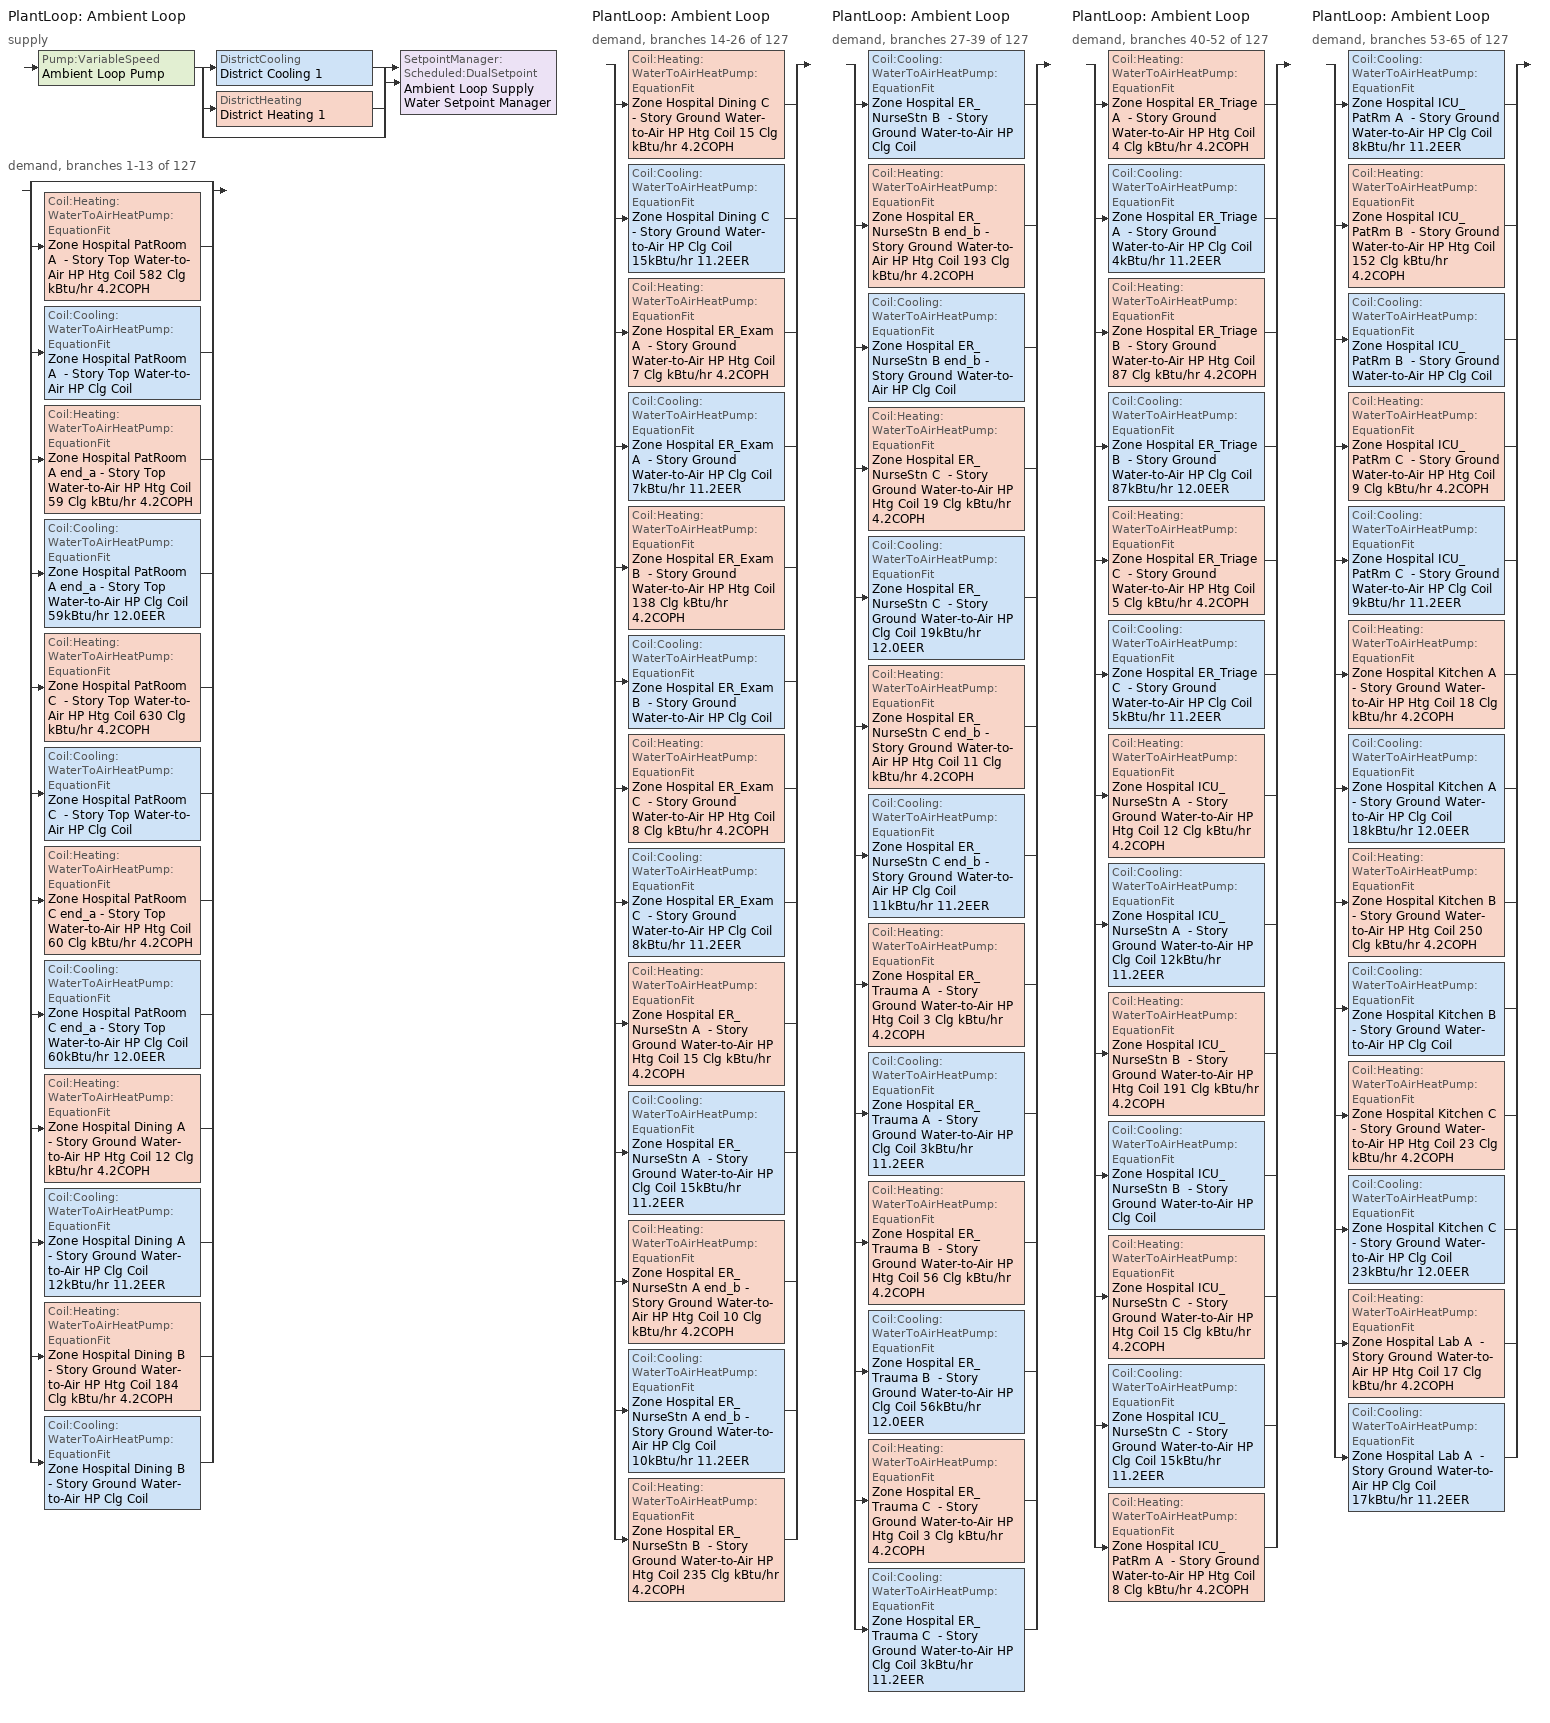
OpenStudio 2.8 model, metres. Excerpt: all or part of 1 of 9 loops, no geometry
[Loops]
PlantLoop 'Ambient Loop'
 supply: Pump:VariableSpeed 'Ambient Loop Pump' > split
  | DistrictCooling 'District Cooling 1'
  | DistrictHeating 'District Heating 1'
  | bypass
  join > SetpointManager:Scheduled:DualSetpoint 'Ambient Loop Supply Water Setpoint Manager'
 demand, branches 1-13 of 127: split
  | bypass
  | Coil:Heating:WaterToAirHeatPump:EquationFit 'Zone Hospital PatRoom A  - Story Top Water-to-Air HP Htg Coil 582 Clg kBtu/hr 4.2COPH'
  | Coil:Cooling:WaterToAirHeatPump:EquationFit 'Zone Hospital PatRoom A  - Story Top Water-to-Air HP Clg Coil'
  | Coil:Heating:WaterToAirHeatPump:EquationFit 'Zone Hospital PatRoom A end_a - Story Top Water-to-Air HP Htg Coil 59 Clg kBtu/hr 4.2COPH'
  | Coil:Cooling:WaterToAirHeatPump:EquationFit 'Zone Hospital PatRoom A end_a - Story Top Water-to-Air HP Clg Coil 59kBtu/hr 12.0EER'
  | Coil:Heating:WaterToAirHeatPump:EquationFit 'Zone Hospital PatRoom C  - Story Top Water-to-Air HP Htg Coil 630 Clg kBtu/hr 4.2COPH'
  | Coil:Cooling:WaterToAirHeatPump:EquationFit 'Zone Hospital PatRoom C  - Story Top Water-to-Air HP Clg Coil'
  | Coil:Heating:WaterToAirHeatPump:EquationFit 'Zone Hospital PatRoom C end_a - Story Top Water-to-Air HP Htg Coil 60 Clg kBtu/hr 4.2COPH'
  | Coil:Cooling:WaterToAirHeatPump:EquationFit 'Zone Hospital PatRoom C end_a - Story Top Water-to-Air HP Clg Coil 60kBtu/hr 12.0EER'
  | Coil:Heating:WaterToAirHeatPump:EquationFit 'Zone Hospital Dining A  - Story Ground Water-to-Air HP Htg Coil 12 Clg kBtu/hr 4.2COPH'
  | Coil:Cooling:WaterToAirHeatPump:EquationFit 'Zone Hospital Dining A  - Story Ground Water-to-Air HP Clg Coil 12kBtu/hr 11.2EER'
  | Coil:Heating:WaterToAirHeatPump:EquationFit 'Zone Hospital Dining B  - Story Ground Water-to-Air HP Htg Coil 184 Clg kBtu/hr 4.2COPH'
  | Coil:Cooling:WaterToAirHeatPump:EquationFit 'Zone Hospital Dining B  - Story Ground Water-to-Air HP Clg Coil'
PlantLoop 'Ambient Loop'
 demand, branches 14-26 of 127: split
  | Coil:Heating:WaterToAirHeatPump:EquationFit 'Zone Hospital Dining C  - Story Ground Water-to-Air HP Htg Coil 15 Clg kBtu/hr 4.2COPH'
  | Coil:Cooling:WaterToAirHeatPump:EquationFit 'Zone Hospital Dining C  - Story Ground Water-to-Air HP Clg Coil 15kBtu/hr 11.2EER'
  | Coil:Heating:WaterToAirHeatPump:EquationFit 'Zone Hospital ER_Exam A  - Story Ground Water-to-Air HP Htg Coil 7 Clg kBtu/hr 4.2COPH'
  | Coil:Cooling:WaterToAirHeatPump:EquationFit 'Zone Hospital ER_Exam A  - Story Ground Water-to-Air HP Clg Coil 7kBtu/hr 11.2EER'
  | Coil:Heating:WaterToAirHeatPump:EquationFit 'Zone Hospital ER_Exam B  - Story Ground Water-to-Air HP Htg Coil 138 Clg kBtu/hr 4.2COPH'
  | Coil:Cooling:WaterToAirHeatPump:EquationFit 'Zone Hospital ER_Exam B  - Story Ground Water-to-Air HP Clg Coil'
  | Coil:Heating:WaterToAirHeatPump:EquationFit 'Zone Hospital ER_Exam C  - Story Ground Water-to-Air HP Htg Coil 8 Clg kBtu/hr 4.2COPH'
  | Coil:Cooling:WaterToAirHeatPump:EquationFit 'Zone Hospital ER_Exam C  - Story Ground Water-to-Air HP Clg Coil 8kBtu/hr 11.2EER'
  | Coil:Heating:WaterToAirHeatPump:EquationFit 'Zone Hospital ER_NurseStn A  - Story Ground Water-to-Air HP Htg Coil 15 Clg kBtu/hr 4.2COPH'
  | Coil:Cooling:WaterToAirHeatPump:EquationFit 'Zone Hospital ER_NurseStn A  - Story Ground Water-to-Air HP Clg Coil 15kBtu/hr 11.2EER'
  | Coil:Heating:WaterToAirHeatPump:EquationFit 'Zone Hospital ER_NurseStn A end_b - Story Ground Water-to-Air HP Htg Coil 10 Clg kBtu/hr 4.2COPH'
  | Coil:Cooling:WaterToAirHeatPump:EquationFit 'Zone Hospital ER_NurseStn A end_b - Story Ground Water-to-Air HP Clg Coil 10kBtu/hr 11.2EER'
  | Coil:Heating:WaterToAirHeatPump:EquationFit 'Zone Hospital ER_NurseStn B  - Story Ground Water-to-Air HP Htg Coil 235 Clg kBtu/hr 4.2COPH'
PlantLoop 'Ambient Loop'
 demand, branches 27-39 of 127: split
  | Coil:Cooling:WaterToAirHeatPump:EquationFit 'Zone Hospital ER_NurseStn B  - Story Ground Water-to-Air HP Clg Coil'
  | Coil:Heating:WaterToAirHeatPump:EquationFit 'Zone Hospital ER_NurseStn B end_b - Story Ground Water-to-Air HP Htg Coil 193 Clg kBtu/hr 4.2COPH'
  | Coil:Cooling:WaterToAirHeatPump:EquationFit 'Zone Hospital ER_NurseStn B end_b - Story Ground Water-to-Air HP Clg Coil'
  | Coil:Heating:WaterToAirHeatPump:EquationFit 'Zone Hospital ER_NurseStn C  - Story Ground Water-to-Air HP Htg Coil 19 Clg kBtu/hr 4.2COPH'
  | Coil:Cooling:WaterToAirHeatPump:EquationFit 'Zone Hospital ER_NurseStn C  - Story Ground Water-to-Air HP Clg Coil 19kBtu/hr 12.0EER'
  | Coil:Heating:WaterToAirHeatPump:EquationFit 'Zone Hospital ER_NurseStn C end_b - Story Ground Water-to-Air HP Htg Coil 11 Clg kBtu/hr 4.2COPH'
  | Coil:Cooling:WaterToAirHeatPump:EquationFit 'Zone Hospital ER_NurseStn C end_b - Story Ground Water-to-Air HP Clg Coil 11kBtu/hr 11.2EER'
  | Coil:Heating:WaterToAirHeatPump:EquationFit 'Zone Hospital ER_Trauma A  - Story Ground Water-to-Air HP Htg Coil 3 Clg kBtu/hr 4.2COPH'
  | Coil:Cooling:WaterToAirHeatPump:EquationFit 'Zone Hospital ER_Trauma A  - Story Ground Water-to-Air HP Clg Coil 3kBtu/hr 11.2EER'
  | Coil:Heating:WaterToAirHeatPump:EquationFit 'Zone Hospital ER_Trauma B  - Story Ground Water-to-Air HP Htg Coil 56 Clg kBtu/hr 4.2COPH'
  | Coil:Cooling:WaterToAirHeatPump:EquationFit 'Zone Hospital ER_Trauma B  - Story Ground Water-to-Air HP Clg Coil 56kBtu/hr 12.0EER'
  | Coil:Heating:WaterToAirHeatPump:EquationFit 'Zone Hospital ER_Trauma C  - Story Ground Water-to-Air HP Htg Coil 3 Clg kBtu/hr 4.2COPH'
  | Coil:Cooling:WaterToAirHeatPump:EquationFit 'Zone Hospital ER_Trauma C  - Story Ground Water-to-Air HP Clg Coil 3kBtu/hr 11.2EER'
PlantLoop 'Ambient Loop'
 demand, branches 40-52 of 127: split
  | Coil:Heating:WaterToAirHeatPump:EquationFit 'Zone Hospital ER_Triage A  - Story Ground Water-to-Air HP Htg Coil 4 Clg kBtu/hr 4.2COPH'
  | Coil:Cooling:WaterToAirHeatPump:EquationFit 'Zone Hospital ER_Triage A  - Story Ground Water-to-Air HP Clg Coil 4kBtu/hr 11.2EER'
  | Coil:Heating:WaterToAirHeatPump:EquationFit 'Zone Hospital ER_Triage B  - Story Ground Water-to-Air HP Htg Coil 87 Clg kBtu/hr 4.2COPH'
  | Coil:Cooling:WaterToAirHeatPump:EquationFit 'Zone Hospital ER_Triage B  - Story Ground Water-to-Air HP Clg Coil 87kBtu/hr 12.0EER'
  | Coil:Heating:WaterToAirHeatPump:EquationFit 'Zone Hospital ER_Triage C  - Story Ground Water-to-Air HP Htg Coil 5 Clg kBtu/hr 4.2COPH'
  | Coil:Cooling:WaterToAirHeatPump:EquationFit 'Zone Hospital ER_Triage C  - Story Ground Water-to-Air HP Clg Coil 5kBtu/hr 11.2EER'
  | Coil:Heating:WaterToAirHeatPump:EquationFit 'Zone Hospital ICU_NurseStn A  - Story Ground Water-to-Air HP Htg Coil 12 Clg kBtu/hr 4.2COPH'
  | Coil:Cooling:WaterToAirHeatPump:EquationFit 'Zone Hospital ICU_NurseStn A  - Story Ground Water-to-Air HP Clg Coil 12kBtu/hr 11.2EER'
  | Coil:Heating:WaterToAirHeatPump:EquationFit 'Zone Hospital ICU_NurseStn B  - Story Ground Water-to-Air HP Htg Coil 191 Clg kBtu/hr 4.2COPH'
  | Coil:Cooling:WaterToAirHeatPump:EquationFit 'Zone Hospital ICU_NurseStn B  - Story Ground Water-to-Air HP Clg Coil'
  | Coil:Heating:WaterToAirHeatPump:EquationFit 'Zone Hospital ICU_NurseStn C  - Story Ground Water-to-Air HP Htg Coil 15 Clg kBtu/hr 4.2COPH'
  | Coil:Cooling:WaterToAirHeatPump:EquationFit 'Zone Hospital ICU_NurseStn C  - Story Ground Water-to-Air HP Clg Coil 15kBtu/hr 11.2EER'
  | Coil:Heating:WaterToAirHeatPump:EquationFit 'Zone Hospital ICU_PatRm A  - Story Ground Water-to-Air HP Htg Coil 8 Clg kBtu/hr 4.2COPH'
PlantLoop 'Ambient Loop'
 demand, branches 53-65 of 127: split
  | Coil:Cooling:WaterToAirHeatPump:EquationFit 'Zone Hospital ICU_PatRm A  - Story Ground Water-to-Air HP Clg Coil 8kBtu/hr 11.2EER'
  | Coil:Heating:WaterToAirHeatPump:EquationFit 'Zone Hospital ICU_PatRm B  - Story Ground Water-to-Air HP Htg Coil 152 Clg kBtu/hr 4.2COPH'
  | Coil:Cooling:WaterToAirHeatPump:EquationFit 'Zone Hospital ICU_PatRm B  - Story Ground Water-to-Air HP Clg Coil'
  | Coil:Heating:WaterToAirHeatPump:EquationFit 'Zone Hospital ICU_PatRm C  - Story Ground Water-to-Air HP Htg Coil 9 Clg kBtu/hr 4.2COPH'
  | Coil:Cooling:WaterToAirHeatPump:EquationFit 'Zone Hospital ICU_PatRm C  - Story Ground Water-to-Air HP Clg Coil 9kBtu/hr 11.2EER'
  | Coil:Heating:WaterToAirHeatPump:EquationFit 'Zone Hospital Kitchen A  - Story Ground Water-to-Air HP Htg Coil 18 Clg kBtu/hr 4.2COPH'
  | Coil:Cooling:WaterToAirHeatPump:EquationFit 'Zone Hospital Kitchen A  - Story Ground Water-to-Air HP Clg Coil 18kBtu/hr 12.0EER'
  | Coil:Heating:WaterToAirHeatPump:EquationFit 'Zone Hospital Kitchen B  - Story Ground Water-to-Air HP Htg Coil 250 Clg kBtu/hr 4.2COPH'
  | Coil:Cooling:WaterToAirHeatPump:EquationFit 'Zone Hospital Kitchen B  - Story Ground Water-to-Air HP Clg Coil'
  | Coil:Heating:WaterToAirHeatPump:EquationFit 'Zone Hospital Kitchen C  - Story Ground Water-to-Air HP Htg Coil 23 Clg kBtu/hr 4.2COPH'
  | Coil:Cooling:WaterToAirHeatPump:EquationFit 'Zone Hospital Kitchen C  - Story Ground Water-to-Air HP Clg Coil 23kBtu/hr 12.0EER'
  | Coil:Heating:WaterToAirHeatPump:EquationFit 'Zone Hospital Lab A  - Story Ground Water-to-Air HP Htg Coil 17 Clg kBtu/hr 4.2COPH'
  | Coil:Cooling:WaterToAirHeatPump:EquationFit 'Zone Hospital Lab A  - Story Ground Water-to-Air HP Clg Coil 17kBtu/hr 11.2EER'
[PlantLoop]
Ambient Loop: Glycol Concentration=0; Maximum Loop Temperature {C}=80; Minimum Loop Temperature {C}=5; Plant Loop Volume {m3}=Autocalculate; Load Distribution Scheme=Optimal
[Sizing:Plant]
Ambient Loop: Loop Type=Heating; Design Loop Exit Temperature {C}=39; Loop Design Temperature Difference {deltaC}=11; Sizing Option=NonCoincident; Zone Timesteps in Averaging Window=1; Coincident Sizing Factor Mode=None
[Pump:VariableSpeed]
Ambient Loop Pump: Rated Pump Head {Pa}=179344; Motor Efficiency=0.91; Pump Control Type=Intermittent; Skin Loss Radiative Fraction=0.5; Design Power Sizing Method=PowerPerFlowPerPressure; Design Electric Power per Unit Flow Rate {W/(m3/s)}=348701.1; Design Shaft Power per Unit Flow Rate per Unit Head {W-s/m3-Pa}=1.28205; Design Minimum Flow Rate Fraction=0
[DistrictHeating]
District Heating 1: Nominal Capacity {W}=1000000000000
[DistrictCooling]
District Cooling 1: Nominal Capacity {W}=1000000000000
[SetpointManager:Scheduled:DualSetpoint]
Ambient Loop Supply Water Setpoint Manager: High Setpoint Schedule=Ambient Loop High Temp - 90F; Low Setpoint Schedule=Ambient Loop Low Temp - 41F; Setpoint Node or NodeList=Ambient Loop Supply Outlet Node
[Coil:Heating:Electric] Availability Schedule=Always On Discrete; Efficiency=1
Zone Hospital PatRoom A  - Story Top Supplemental Htg Coil; Zone Hospital PatRoom A end_a - Story Top Supplemental Htg Coil; Zone Hospital PatRoom C  - Story Top Supplemental Htg Coil; Zone Hospital PatRoom C end_a - Story Top Supplemental Htg Coil; Zone Hospital Dining A  - Story Ground Supplemental Htg Coil; Zone Hospital Dining B  - Story Ground Supplemental Htg Coil; Zone Hospital Dining C  - Story Ground Supplemental Htg Coil; Zone Hospital ER_Exam A  - Story Ground Supplemental Htg Coil; Zone Hospital ER_Exam B  - Story Ground Supplemental Htg Coil; Zone Hospital ER_Exam C  - Story Ground Supplemental Htg Coil; Zone Hospital ER_NurseStn A  - Story Ground Supplemental Htg Coil; Zone Hospital ER_NurseStn A end_b - Story Ground Supplemental Htg Coil; Zone Hospital ER_NurseStn B  - Story Ground Supplemental Htg Coil; Zone Hospital ER_NurseStn B end_b - Story Ground Supplemental Htg Coil; Zone Hospital ER_NurseStn C  - Story Ground Supplemental Htg Coil; Zone Hospital ER_NurseStn C end_b - Story Ground Supplemental Htg Coil; Zone Hospital ER_Trauma A  - Story Ground Supplemental Htg Coil; Zone Hospital ER_Trauma B  - Story Ground Supplemental Htg Coil; Zone Hospital ER_Trauma C  - Story Ground Supplemental Htg Coil; Zone Hospital ER_Triage A  - Story Ground Supplemental Htg Coil; Zone Hospital ER_Triage B  - Story Ground Supplemental Htg Coil; Zone Hospital ER_Triage C  - Story Ground Supplemental Htg Coil; Zone Hospital ICU_NurseStn A  - Story Ground Supplemental Htg Coil; Zone Hospital ICU_NurseStn B  - Story Ground Supplemental Htg Coil; Zone Hospital ICU_NurseStn C  - Story Ground Supplemental Htg Coil; Zone Hospital ICU_PatRm A  - Story Ground Supplemental Htg Coil; Zone Hospital ICU_PatRm B  - Story Ground Supplemental Htg Coil; Zone Hospital ICU_PatRm C  - Story Ground Supplemental Htg Coil; Zone Hospital Kitchen A  - Story Ground Supplemental Htg Coil; Zone Hospital Kitchen B  - Story Ground Supplemental Htg Coil; Zone Hospital Kitchen C  - Story Ground Supplemental Htg Coil; Zone Hospital Lab A  - Story Ground Supplemental Htg Coil
[Coil:Heating:WaterToAirHeatPump:EquationFit] Rated Heating Coefficient of Performance {W/W}=4.2; Heating Capacity Coefficient 1=0.237847; Heating Capacity Coefficient 2=-3.35824; Heating Capacity Coefficient 3=3.8064; Heating Capacity Coefficient 4=0.1792; Heating Capacity Coefficient 5=0.128607; Heating Power Consumption Coefficient 1=-3.79176; Heating Power Consumption Coefficient 2=3.38799; Heating Power Consumption Coefficient 3=1.50226; Heating Power Consumption Coefficient 4=-0.177654; Heating Power Consumption Coefficient 5=-0.10308
Zone Hospital PatRoom A  - Story Top Water-to-Air HP Htg Coil 582 Clg kBtu/hr 4.2COPH; Zone Hospital PatRoom A end_a - Story Top Water-to-Air HP Htg Coil 59 Clg kBtu/hr 4.2COPH; Zone Hospital PatRoom C  - Story Top Water-to-Air HP Htg Coil 630 Clg kBtu/hr 4.2COPH; Zone Hospital PatRoom C end_a - Story Top Water-to-Air HP Htg Coil 60 Clg kBtu/hr 4.2COPH; Zone Hospital Dining A  - Story Ground Water-to-Air HP Htg Coil 12 Clg kBtu/hr 4.2COPH; Zone Hospital Dining B  - Story Ground Water-to-Air HP Htg Coil 184 Clg kBtu/hr 4.2COPH; Zone Hospital Dining C  - Story Ground Water-to-Air HP Htg Coil 15 Clg kBtu/hr 4.2COPH; Zone Hospital ER_Exam A  - Story Ground Water-to-Air HP Htg Coil 7 Clg kBtu/hr 4.2COPH; Zone Hospital ER_Exam B  - Story Ground Water-to-Air HP Htg Coil 138 Clg kBtu/hr 4.2COPH; Zone Hospital ER_Exam C  - Story Ground Water-to-Air HP Htg Coil 8 Clg kBtu/hr 4.2COPH; Zone Hospital ER_NurseStn A  - Story Ground Water-to-Air HP Htg Coil 15 Clg kBtu/hr 4.2COPH; Zone Hospital ER_NurseStn A end_b - Story Ground Water-to-Air HP Htg Coil 10 Clg kBtu/hr 4.2COPH; Zone Hospital ER_NurseStn B  - Story Ground Water-to-Air HP Htg Coil 235 Clg kBtu/hr 4.2COPH; Zone Hospital ER_NurseStn B end_b - Story Ground Water-to-Air HP Htg Coil 193 Clg kBtu/hr 4.2COPH; Zone Hospital ER_NurseStn C  - Story Ground Water-to-Air HP Htg Coil 19 Clg kBtu/hr 4.2COPH; Zone Hospital ER_NurseStn C end_b - Story Ground Water-to-Air HP Htg Coil 11 Clg kBtu/hr 4.2COPH; Zone Hospital ER_Trauma A  - Story Ground Water-to-Air HP Htg Coil 3 Clg kBtu/hr 4.2COPH; Zone Hospital ER_Trauma B  - Story Ground Water-to-Air HP Htg Coil 56 Clg kBtu/hr 4.2COPH; Zone Hospital ER_Trauma C  - Story Ground Water-to-Air HP Htg Coil 3 Clg kBtu/hr 4.2COPH; Zone Hospital ER_Triage A  - Story Ground Water-to-Air HP Htg Coil 4 Clg kBtu/hr 4.2COPH; Zone Hospital ER_Triage B  - Story Ground Water-to-Air HP Htg Coil 87 Clg kBtu/hr 4.2COPH; Zone Hospital ER_Triage C  - Story Ground Water-to-Air HP Htg Coil 5 Clg kBtu/hr 4.2COPH; Zone Hospital ICU_NurseStn A  - Story Ground Water-to-Air HP Htg Coil 12 Clg kBtu/hr 4.2COPH; Zone Hospital ICU_NurseStn B  - Story Ground Water-to-Air HP Htg Coil 191 Clg kBtu/hr 4.2COPH; Zone Hospital ICU_NurseStn C  - Story Ground Water-to-Air HP Htg Coil 15 Clg kBtu/hr 4.2COPH; Zone Hospital ICU_PatRm A  - Story Ground Water-to-Air HP Htg Coil 8 Clg kBtu/hr 4.2COPH; Zone Hospital ICU_PatRm B  - Story Ground Water-to-Air HP Htg Coil 152 Clg kBtu/hr 4.2COPH; Zone Hospital ICU_PatRm C  - Story Ground Water-to-Air HP Htg Coil 9 Clg kBtu/hr 4.2COPH; Zone Hospital Kitchen A  - Story Ground Water-to-Air HP Htg Coil 18 Clg kBtu/hr 4.2COPH; Zone Hospital Kitchen B  - Story Ground Water-to-Air HP Htg Coil 250 Clg kBtu/hr 4.2COPH; Zone Hospital Kitchen C  - Story Ground Water-to-Air HP Htg Coil 23 Clg kBtu/hr 4.2COPH; Zone Hospital Lab A  - Story Ground Water-to-Air HP Htg Coil 17 Clg kBtu/hr 4.2COPH
[Coil:Cooling:WaterToAirHeatPump:EquationFit] Total Cooling Capacity Coefficient 1=-4.30267; Total Cooling Capacity Coefficient 2=7.18537; Total Cooling Capacity Coefficient 3=-2.23947; Total Cooling Capacity Coefficient 4=0.139996; Total Cooling Capacity Coefficient 5=0.10266; Sensible Cooling Capacity Coefficient 1=6.00194; Sensible Cooling Capacity Coefficient 2=22.6301; Sensible Cooling Capacity Coefficient 3=-26.7961; Sensible Cooling Capacity Coefficient 4=-1.72375; Sensible Cooling Capacity Coefficient 5=0.490645; Sensible Cooling Capacity Coefficient 6=0.0693119; Cooling Power Consumption Coefficient 1=-5.67776; Cooling Power Consumption Coefficient 2=0.438988; Cooling Power Consumption Coefficient 3=5.84528; Cooling Power Consumption Coefficient 4=0.141606; Cooling Power Consumption Coefficient 5=-0.168728
Name | Rated Cooling Coefficient of Performance {W/W}
Zone Hospital PatRoom A  - Story Top Water-to-Air HP Clg Coil; Zone Hospital PatRoom C  - Story Top Water-to-Air HP Clg Coil; Zone Hospital Dining B  - Story Ground Water-to-Air HP Clg Coil; Zone Hospital ER_Exam B  - Story Ground Water-to-Air HP Clg Coil; Zone Hospital ER_NurseStn B  - Story Ground Water-to-Air HP Clg Coil; Zone Hospital ER_NurseStn B end_b - Story Ground Water-to-Air HP Clg Coil; Zone Hospital ICU_NurseStn B  - Story Ground Water-to-Air HP Clg Coil; Zone Hospital ICU_PatRm B  - Story Ground Water-to-Air HP Clg Coil; Zone Hospital Kitchen B  - Story Ground Water-to-Air HP Clg Coil | 3.4
Zone Hospital PatRoom A end_a - Story Top Water-to-Air HP Clg Coil 59kBtu/hr 12.0EER; Zone Hospital PatRoom C end_a - Story Top Water-to-Air HP Clg Coil 60kBtu/hr 12.0EER; Zone Hospital ER_NurseStn C  - Story Ground Water-to-Air HP Clg Coil 19kBtu/hr 12.0EER; Zone Hospital ER_Trauma B  - Story Ground Water-to-Air HP Clg Coil 56kBtu/hr 12.0EER; Zone Hospital ER_Triage B  - Story Ground Water-to-Air HP Clg Coil 87kBtu/hr 12.0EER; Zone Hospital Kitchen A  - Story Ground Water-to-Air HP Clg Coil 18kBtu/hr 12.0EER; Zone Hospital Kitchen C  - Story Ground Water-to-Air HP Clg Coil 23kBtu/hr 12.0EER | 4.13178
Zone Hospital Dining A  - Story Ground Water-to-Air HP Clg Coil 12kBtu/hr 11.2EER; Zone Hospital Dining C  - Story Ground Water-to-Air HP Clg Coil 15kBtu/hr 11.2EER; Zone Hospital ER_Exam A  - Story Ground Water-to-Air HP Clg Coil 7kBtu/hr 11.2EER; Zone Hospital ER_Exam C  - Story Ground Water-to-Air HP Clg Coil 8kBtu/hr 11.2EER; Zone Hospital ER_NurseStn A  - Story Ground Water-to-Air HP Clg Coil 15kBtu/hr 11.2EER; Zone Hospital ER_NurseStn A end_b - Story Ground Water-to-Air HP Clg Coil 10kBtu/hr 11.2EER; Zone Hospital ER_NurseStn C end_b - Story Ground Water-to-Air HP Clg Coil 11kBtu/hr 11.2EER; Zone Hospital ER_Trauma A  - Story Ground Water-to-Air HP Clg Coil 3kBtu/hr 11.2EER; Zone Hospital ER_Trauma C  - Story Ground Water-to-Air HP Clg Coil 3kBtu/hr 11.2EER; Zone Hospital ER_Triage A  - Story Ground Water-to-Air HP Clg Coil 4kBtu/hr 11.2EER; Zone Hospital ER_Triage C  - Story Ground Water-to-Air HP Clg Coil 5kBtu/hr 11.2EER; Zone Hospital ICU_NurseStn A  - Story Ground Water-to-Air HP Clg Coil 12kBtu/hr 11.2EER; Zone Hospital ICU_NurseStn C  - Story Ground Water-to-Air HP Clg Coil 15kBtu/hr 11.2EER; Zone Hospital ICU_PatRm A  - Story Ground Water-to-Air HP Clg Coil 8kBtu/hr 11.2EER; Zone Hospital ICU_PatRm C  - Story Ground Water-to-Air HP Clg Coil 9kBtu/hr 11.2EER; Zone Hospital Lab A  - Story Ground Water-to-Air HP Clg Coil 17kBtu/hr 11.2EER | 3.86542
[Fan:OnOff] Availability Schedule=Always On Discrete; Fan Total Efficiency=0.1595; Pressure Rise {Pa}=331.288; Maximum Flow Rate {m3/s}=autosize; Motor Efficiency=0.29; Motor In Airstream Fraction=1
Name | Fan Power Ratio Function of Speed Ratio Curve | Fan Efficiency Ratio Function of Speed Ratio Curve
Zone Hospital PatRoom A  - Story Top WSHP Fan | Fan On Off Power Curve | Fan On Off Efficiency Curve
Zone Hospital PatRoom A end_a - Story Top WSHP Fan | Fan On Off Power Curve 1 | Fan On Off Efficiency Curve 1
Zone Hospital PatRoom C  - Story Top WSHP Fan | Fan On Off Power Curve 2 | Fan On Off Efficiency Curve 2
Zone Hospital PatRoom C end_a - Story Top WSHP Fan | Fan On Off Power Curve 3 | Fan On Off Efficiency Curve 3
Zone Hospital Dining A  - Story Ground WSHP Fan | Fan On Off Power Curve 4 | Fan On Off Efficiency Curve 4
Zone Hospital Dining B  - Story Ground WSHP Fan | Fan On Off Power Curve 5 | Fan On Off Efficiency Curve 5
Zone Hospital Dining C  - Story Ground WSHP Fan | Fan On Off Power Curve 6 | Fan On Off Efficiency Curve 6
Zone Hospital ER_Exam A  - Story Ground WSHP Fan | Fan On Off Power Curve 7 | Fan On Off Efficiency Curve 7
Zone Hospital ER_Exam B  - Story Ground WSHP Fan | Fan On Off Power Curve 8 | Fan On Off Efficiency Curve 8
Zone Hospital ER_Exam C  - Story Ground WSHP Fan | Fan On Off Power Curve 9 | Fan On Off Efficiency Curve 9
Zone Hospital ER_NurseStn A  - Story Ground WSHP Fan | Fan On Off Power Curve 10 | Fan On Off Efficiency Curve 10
Zone Hospital ER_NurseStn A end_b - Story Ground WSHP Fan | Fan On Off Power Curve 11 | Fan On Off Efficiency Curve 11
Zone Hospital ER_NurseStn B  - Story Ground WSHP Fan | Fan On Off Power Curve 12 | Fan On Off Efficiency Curve 12
Zone Hospital ER_NurseStn B end_b - Story Ground WSHP Fan | Fan On Off Power Curve 13 | Fan On Off Efficiency Curve 13
Zone Hospital ER_NurseStn C  - Story Ground WSHP Fan | Fan On Off Power Curve 14 | Fan On Off Efficiency Curve 14
Zone Hospital ER_NurseStn C end_b - Story Ground WSHP Fan | Fan On Off Power Curve 15 | Fan On Off Efficiency Curve 15
Zone Hospital ER_Trauma A  - Story Ground WSHP Fan | Fan On Off Power Curve 16 | Fan On Off Efficiency Curve 16
Zone Hospital ER_Trauma B  - Story Ground WSHP Fan | Fan On Off Power Curve 17 | Fan On Off Efficiency Curve 17
Zone Hospital ER_Trauma C  - Story Ground WSHP Fan | Fan On Off Power Curve 18 | Fan On Off Efficiency Curve 18
Zone Hospital ER_Triage A  - Story Ground WSHP Fan | Fan On Off Power Curve 19 | Fan On Off Efficiency Curve 19
Zone Hospital ER_Triage B  - Story Ground WSHP Fan | Fan On Off Power Curve 20 | Fan On Off Efficiency Curve 20
Zone Hospital ER_Triage C  - Story Ground WSHP Fan | Fan On Off Power Curve 21 | Fan On Off Efficiency Curve 21
Zone Hospital ICU_NurseStn A  - Story Ground WSHP Fan | Fan On Off Power Curve 22 | Fan On Off Efficiency Curve 22
Zone Hospital ICU_NurseStn B  - Story Ground WSHP Fan | Fan On Off Power Curve 23 | Fan On Off Efficiency Curve 23
Zone Hospital ICU_NurseStn C  - Story Ground WSHP Fan | Fan On Off Power Curve 24 | Fan On Off Efficiency Curve 24
Zone Hospital ICU_PatRm A  - Story Ground WSHP Fan | Fan On Off Power Curve 25 | Fan On Off Efficiency Curve 25
Zone Hospital ICU_PatRm B  - Story Ground WSHP Fan | Fan On Off Power Curve 26 | Fan On Off Efficiency Curve 26
Zone Hospital ICU_PatRm C  - Story Ground WSHP Fan | Fan On Off Power Curve 27 | Fan On Off Efficiency Curve 27
Zone Hospital Kitchen A  - Story Ground WSHP Fan | Fan On Off Power Curve 28 | Fan On Off Efficiency Curve 28
Zone Hospital Kitchen B  - Story Ground WSHP Fan | Fan On Off Power Curve 29 | Fan On Off Efficiency Curve 29
Zone Hospital Kitchen C  - Story Ground WSHP Fan | Fan On Off Power Curve 30 | Fan On Off Efficiency Curve 30
Zone Hospital Lab A  - Story Ground WSHP Fan | Fan On Off Power Curve 31 | Fan On Off Efficiency Curve 31
[ZoneHVAC:WaterToAirHeatPump] Availability Schedule=Always On Discrete; Supply Air Flow Rate During Cooling Operation {m3/s}=Autosize; Supply Air Flow Rate During Heating Operation {m3/s}=Autosize; Supply Air Flow Rate When No Cooling or Heating is Needed {m3/s}=autosize; Outdoor Air Flow Rate During Cooling Operation {m3/s}=0; Outdoor Air Flow Rate During Heating Operation {m3/s}=0; Outdoor Air Flow Rate When No Cooling or Heating is Needed {m3/s}=0; Maximum Supply Air Temperature from Supplemental Heater {C}=Autosize
Name | Supply Air Fan | Heating Coil | Cooling Coil | Supplemental Heating Coil
Zone Hospital PatRoom A  - Story Top WSHP | Zone Hospital PatRoom A  - Story Top WSHP Fan | Zone Hospital PatRoom A  - Story Top Water-to-Air HP Htg Coil 582 Clg kBtu/hr 4.2COPH | Zone Hospital PatRoom A  - Story Top Water-to-Air HP Clg Coil | Zone Hospital PatRoom A  - Story Top Supplemental Htg Coil
Zone Hospital PatRoom A end_a - Story Top WSHP | Zone Hospital PatRoom A end_a - Story Top WSHP Fan | Zone Hospital PatRoom A end_a - Story Top Water-to-Air HP Htg Coil 59 Clg kBtu/hr 4.2COPH | Zone Hospital PatRoom A end_a - Story Top Water-to-Air HP Clg Coil 59kBtu/hr 12.0EER | Zone Hospital PatRoom A end_a - Story Top Supplemental Htg Coil
Zone Hospital PatRoom C  - Story Top WSHP | Zone Hospital PatRoom C  - Story Top WSHP Fan | Zone Hospital PatRoom C  - Story Top Water-to-Air HP Htg Coil 630 Clg kBtu/hr 4.2COPH | Zone Hospital PatRoom C  - Story Top Water-to-Air HP Clg Coil | Zone Hospital PatRoom C  - Story Top Supplemental Htg Coil
Zone Hospital PatRoom C end_a - Story Top WSHP | Zone Hospital PatRoom C end_a - Story Top WSHP Fan | Zone Hospital PatRoom C end_a - Story Top Water-to-Air HP Htg Coil 60 Clg kBtu/hr 4.2COPH | Zone Hospital PatRoom C end_a - Story Top Water-to-Air HP Clg Coil 60kBtu/hr 12.0EER | Zone Hospital PatRoom C end_a - Story Top Supplemental Htg Coil
Zone Hospital Dining A  - Story Ground WSHP | Zone Hospital Dining A  - Story Ground WSHP Fan | Zone Hospital Dining A  - Story Ground Water-to-Air HP Htg Coil 12 Clg kBtu/hr 4.2COPH | Zone Hospital Dining A  - Story Ground Water-to-Air HP Clg Coil 12kBtu/hr 11.2EER | Zone Hospital Dining A  - Story Ground Supplemental Htg Coil
Zone Hospital Dining B  - Story Ground WSHP | Zone Hospital Dining B  - Story Ground WSHP Fan | Zone Hospital Dining B  - Story Ground Water-to-Air HP Htg Coil 184 Clg kBtu/hr 4.2COPH | Zone Hospital Dining B  - Story Ground Water-to-Air HP Clg Coil | Zone Hospital Dining B  - Story Ground Supplemental Htg Coil
Zone Hospital Dining C  - Story Ground WSHP | Zone Hospital Dining C  - Story Ground WSHP Fan | Zone Hospital Dining C  - Story Ground Water-to-Air HP Htg Coil 15 Clg kBtu/hr 4.2COPH | Zone Hospital Dining C  - Story Ground Water-to-Air HP Clg Coil 15kBtu/hr 11.2EER | Zone Hospital Dining C  - Story Ground Supplemental Htg Coil
Zone Hospital ER_Exam A  - Story Ground WSHP | Zone Hospital ER_Exam A  - Story Ground WSHP Fan | Zone Hospital ER_Exam A  - Story Ground Water-to-Air HP Htg Coil 7 Clg kBtu/hr 4.2COPH | Zone Hospital ER_Exam A  - Story Ground Water-to-Air HP Clg Coil 7kBtu/hr 11.2EER | Zone Hospital ER_Exam A  - Story Ground Supplemental Htg Coil
Zone Hospital ER_Exam B  - Story Ground WSHP | Zone Hospital ER_Exam B  - Story Ground WSHP Fan | Zone Hospital ER_Exam B  - Story Ground Water-to-Air HP Htg Coil 138 Clg kBtu/hr 4.2COPH | Zone Hospital ER_Exam B  - Story Ground Water-to-Air HP Clg Coil | Zone Hospital ER_Exam B  - Story Ground Supplemental Htg Coil
Zone Hospital ER_Exam C  - Story Ground WSHP | Zone Hospital ER_Exam C  - Story Ground WSHP Fan | Zone Hospital ER_Exam C  - Story Ground Water-to-Air HP Htg Coil 8 Clg kBtu/hr 4.2COPH | Zone Hospital ER_Exam C  - Story Ground Water-to-Air HP Clg Coil 8kBtu/hr 11.2EER | Zone Hospital ER_Exam C  - Story Ground Supplemental Htg Coil
Zone Hospital ER_NurseStn A  - Story Ground WSHP | Zone Hospital ER_NurseStn A  - Story Ground WSHP Fan | Zone Hospital ER_NurseStn A  - Story Ground Water-to-Air HP Htg Coil 15 Clg kBtu/hr 4.2COPH | Zone Hospital ER_NurseStn A  - Story Ground Water-to-Air HP Clg Coil 15kBtu/hr 11.2EER | Zone Hospital ER_NurseStn A  - Story Ground Supplemental Htg Coil
Zone Hospital ER_NurseStn A end_b - Story Ground WSHP | Zone Hospital ER_NurseStn A end_b - Story Ground WSHP Fan | Zone Hospital ER_NurseStn A end_b - Story Ground Water-to-Air HP Htg Coil 10 Clg kBtu/hr 4.2COPH | Zone Hospital ER_NurseStn A end_b - Story Ground Water-to-Air HP Clg Coil 10kBtu/hr 11.2EER | Zone Hospital ER_NurseStn A end_b - Story Ground Supplemental Htg Coil
Zone Hospital ER_NurseStn B  - Story Ground WSHP | Zone Hospital ER_NurseStn B  - Story Ground WSHP Fan | Zone Hospital ER_NurseStn B  - Story Ground Water-to-Air HP Htg Coil 235 Clg kBtu/hr 4.2COPH | Zone Hospital ER_NurseStn B  - Story Ground Water-to-Air HP Clg Coil | Zone Hospital ER_NurseStn B  - Story Ground Supplemental Htg Coil
Zone Hospital ER_NurseStn B end_b - Story Ground WSHP | Zone Hospital ER_NurseStn B end_b - Story Ground WSHP Fan | Zone Hospital ER_NurseStn B end_b - Story Ground Water-to-Air HP Htg Coil 193 Clg kBtu/hr 4.2COPH | Zone Hospital ER_NurseStn B end_b - Story Ground Water-to-Air HP Clg Coil | Zone Hospital ER_NurseStn B end_b - Story Ground Supplemental Htg Coil
Zone Hospital ER_NurseStn C  - Story Ground WSHP | Zone Hospital ER_NurseStn C  - Story Ground WSHP Fan | Zone Hospital ER_NurseStn C  - Story Ground Water-to-Air HP Htg Coil 19 Clg kBtu/hr 4.2COPH | Zone Hospital ER_NurseStn C  - Story Ground Water-to-Air HP Clg Coil 19kBtu/hr 12.0EER | Zone Hospital ER_NurseStn C  - Story Ground Supplemental Htg Coil
Zone Hospital ER_NurseStn C end_b - Story Ground WSHP | Zone Hospital ER_NurseStn C end_b - Story Ground WSHP Fan | Zone Hospital ER_NurseStn C end_b - Story Ground Water-to-Air HP Htg Coil 11 Clg kBtu/hr 4.2COPH | Zone Hospital ER_NurseStn C end_b - Story Ground Water-to-Air HP Clg Coil 11kBtu/hr 11.2EER | Zone Hospital ER_NurseStn C end_b - Story Ground Supplemental Htg Coil
Zone Hospital ER_Trauma A  - Story Ground WSHP | Zone Hospital ER_Trauma A  - Story Ground WSHP Fan | Zone Hospital ER_Trauma A  - Story Ground Water-to-Air HP Htg Coil 3 Clg kBtu/hr 4.2COPH | Zone Hospital ER_Trauma A  - Story Ground Water-to-Air HP Clg Coil 3kBtu/hr 11.2EER | Zone Hospital ER_Trauma A  - Story Ground Supplemental Htg Coil
Zone Hospital ER_Trauma B  - Story Ground WSHP | Zone Hospital ER_Trauma B  - Story Ground WSHP Fan | Zone Hospital ER_Trauma B  - Story Ground Water-to-Air HP Htg Coil 56 Clg kBtu/hr 4.2COPH | Zone Hospital ER_Trauma B  - Story Ground Water-to-Air HP Clg Coil 56kBtu/hr 12.0EER | Zone Hospital ER_Trauma B  - Story Ground Supplemental Htg Coil
Zone Hospital ER_Trauma C  - Story Ground WSHP | Zone Hospital ER_Trauma C  - Story Ground WSHP Fan | Zone Hospital ER_Trauma C  - Story Ground Water-to-Air HP Htg Coil 3 Clg kBtu/hr 4.2COPH | Zone Hospital ER_Trauma C  - Story Ground Water-to-Air HP Clg Coil 3kBtu/hr 11.2EER | Zone Hospital ER_Trauma C  - Story Ground Supplemental Htg Coil
Zone Hospital ER_Triage A  - Story Ground WSHP | Zone Hospital ER_Triage A  - Story Ground WSHP Fan | Zone Hospital ER_Triage A  - Story Ground Water-to-Air HP Htg Coil 4 Clg kBtu/hr 4.2COPH | Zone Hospital ER_Triage A  - Story Ground Water-to-Air HP Clg Coil 4kBtu/hr 11.2EER | Zone Hospital ER_Triage A  - Story Ground Supplemental Htg Coil
Zone Hospital ER_Triage B  - Story Ground WSHP | Zone Hospital ER_Triage B  - Story Ground WSHP Fan | Zone Hospital ER_Triage B  - Story Ground Water-to-Air HP Htg Coil 87 Clg kBtu/hr 4.2COPH | Zone Hospital ER_Triage B  - Story Ground Water-to-Air HP Clg Coil 87kBtu/hr 12.0EER | Zone Hospital ER_Triage B  - Story Ground Supplemental Htg Coil
Zone Hospital ER_Triage C  - Story Ground WSHP | Zone Hospital ER_Triage C  - Story Ground WSHP Fan | Zone Hospital ER_Triage C  - Story Ground Water-to-Air HP Htg Coil 5 Clg kBtu/hr 4.2COPH | Zone Hospital ER_Triage C  - Story Ground Water-to-Air HP Clg Coil 5kBtu/hr 11.2EER | Zone Hospital ER_Triage C  - Story Ground Supplemental Htg Coil
Zone Hospital ICU_NurseStn A  - Story Ground WSHP | Zone Hospital ICU_NurseStn A  - Story Ground WSHP Fan | Zone Hospital ICU_NurseStn A  - Story Ground Water-to-Air HP Htg Coil 12 Clg kBtu/hr 4.2COPH | Zone Hospital ICU_NurseStn A  - Story Ground Water-to-Air HP Clg Coil 12kBtu/hr 11.2EER | Zone Hospital ICU_NurseStn A  - Story Ground Supplemental Htg Coil
Zone Hospital ICU_NurseStn B  - Story Ground WSHP | Zone Hospital ICU_NurseStn B  - Story Ground WSHP Fan | Zone Hospital ICU_NurseStn B  - Story Ground Water-to-Air HP Htg Coil 191 Clg kBtu/hr 4.2COPH | Zone Hospital ICU_NurseStn B  - Story Ground Water-to-Air HP Clg Coil | Zone Hospital ICU_NurseStn B  - Story Ground Supplemental Htg Coil
Zone Hospital ICU_NurseStn C  - Story Ground WSHP | Zone Hospital ICU_NurseStn C  - Story Ground WSHP Fan | Zone Hospital ICU_NurseStn C  - Story Ground Water-to-Air HP Htg Coil 15 Clg kBtu/hr 4.2COPH | Zone Hospital ICU_NurseStn C  - Story Ground Water-to-Air HP Clg Coil 15kBtu/hr 11.2EER | Zone Hospital ICU_NurseStn C  - Story Ground Supplemental Htg Coil
Zone Hospital ICU_PatRm A  - Story Ground WSHP | Zone Hospital ICU_PatRm A  - Story Ground WSHP Fan | Zone Hospital ICU_PatRm A  - Story Ground Water-to-Air HP Htg Coil 8 Clg kBtu/hr 4.2COPH | Zone Hospital ICU_PatRm A  - Story Ground Water-to-Air HP Clg Coil 8kBtu/hr 11.2EER | Zone Hospital ICU_PatRm A  - Story Ground Supplemental Htg Coil
Zone Hospital ICU_PatRm B  - Story Ground WSHP | Zone Hospital ICU_PatRm B  - Story Ground WSHP Fan | Zone Hospital ICU_PatRm B  - Story Ground Water-to-Air HP Htg Coil 152 Clg kBtu/hr 4.2COPH | Zone Hospital ICU_PatRm B  - Story Ground Water-to-Air HP Clg Coil | Zone Hospital ICU_PatRm B  - Story Ground Supplemental Htg Coil
Zone Hospital ICU_PatRm C  - Story Ground WSHP | Zone Hospital ICU_PatRm C  - Story Ground WSHP Fan | Zone Hospital ICU_PatRm C  - Story Ground Water-to-Air HP Htg Coil 9 Clg kBtu/hr 4.2COPH | Zone Hospital ICU_PatRm C  - Story Ground Water-to-Air HP Clg Coil 9kBtu/hr 11.2EER | Zone Hospital ICU_PatRm C  - Story Ground Supplemental Htg Coil
Zone Hospital Kitchen A  - Story Ground WSHP | Zone Hospital Kitchen A  - Story Ground WSHP Fan | Zone Hospital Kitchen A  - Story Ground Water-to-Air HP Htg Coil 18 Clg kBtu/hr 4.2COPH | Zone Hospital Kitchen A  - Story Ground Water-to-Air HP Clg Coil 18kBtu/hr 12.0EER | Zone Hospital Kitchen A  - Story Ground Supplemental Htg Coil
Zone Hospital Kitchen B  - Story Ground WSHP | Zone Hospital Kitchen B  - Story Ground WSHP Fan | Zone Hospital Kitchen B  - Story Ground Water-to-Air HP Htg Coil 250 Clg kBtu/hr 4.2COPH | Zone Hospital Kitchen B  - Story Ground Water-to-Air HP Clg Coil | Zone Hospital Kitchen B  - Story Ground Supplemental Htg Coil
Zone Hospital Kitchen C  - Story Ground WSHP | Zone Hospital Kitchen C  - Story Ground WSHP Fan | Zone Hospital Kitchen C  - Story Ground Water-to-Air HP Htg Coil 23 Clg kBtu/hr 4.2COPH | Zone Hospital Kitchen C  - Story Ground Water-to-Air HP Clg Coil 23kBtu/hr 12.0EER | Zone Hospital Kitchen C  - Story Ground Supplemental Htg Coil
Zone Hospital Lab A  - Story Ground WSHP | Zone Hospital Lab A  - Story Ground WSHP Fan | Zone Hospital Lab A  - Story Ground Water-to-Air HP Htg Coil 17 Clg kBtu/hr 4.2COPH | Zone Hospital Lab A  - Story Ground Water-to-Air HP Clg Coil 17kBtu/hr 11.2EER | Zone Hospital Lab A  - Story Ground Supplemental Htg Coil
[Schedule:Ruleset]
Name | Default Day Schedule
Ambient Loop High Temp - 90F | Ambient Loop High Temp - 90F Default
Ambient Loop Low Temp - 41F | Ambient Loop Low Temp - 41F Default
[Schedule:Day]
Ambient Loop High Temp - 90F Default: 24, 0, 32.2222
Ambient Loop Low Temp - 41F Default: 24, 0, 5
[Schedule:Constant]
Always On Discrete: Value=1
[Curve:Exponent] Coefficient1 Constant=1; Coefficient2 Constant=0; Coefficient3 Constant=0; Minimum Value of x=0; Maximum Value of x=1
Fan On Off Power Curve; Fan On Off Power Curve 1; Fan On Off Power Curve 2; Fan On Off Power Curve 3; Fan On Off Power Curve 4; Fan On Off Power Curve 5; Fan On Off Power Curve 6; Fan On Off Power Curve 7; Fan On Off Power Curve 8; Fan On Off Power Curve 9; Fan On Off Power Curve 10; Fan On Off Power Curve 11; Fan On Off Power Curve 12; Fan On Off Power Curve 13; Fan On Off Power Curve 14; Fan On Off Power Curve 15; Fan On Off Power Curve 16; Fan On Off Power Curve 17; Fan On Off Power Curve 18; Fan On Off Power Curve 19; Fan On Off Power Curve 20; Fan On Off Power Curve 21; Fan On Off Power Curve 22; Fan On Off Power Curve 23; Fan On Off Power Curve 24; Fan On Off Power Curve 25; Fan On Off Power Curve 26; Fan On Off Power Curve 27; Fan On Off Power Curve 28; Fan On Off Power Curve 29; Fan On Off Power Curve 30; Fan On Off Power Curve 31
[Curve:Cubic] Coefficient1 Constant=1; Coefficient2 x=0; Coefficient3 x**2=0; Coefficient4 x**3=0; Minimum Value of x=0; Maximum Value of x=1
Fan On Off Efficiency Curve; Fan On Off Efficiency Curve 1; Fan On Off Efficiency Curve 2; Fan On Off Efficiency Curve 3; Fan On Off Efficiency Curve 4; Fan On Off Efficiency Curve 5; Fan On Off Efficiency Curve 6; Fan On Off Efficiency Curve 7; Fan On Off Efficiency Curve 8; Fan On Off Efficiency Curve 9; Fan On Off Efficiency Curve 10; Fan On Off Efficiency Curve 11; Fan On Off Efficiency Curve 12; Fan On Off Efficiency Curve 13; Fan On Off Efficiency Curve 14; Fan On Off Efficiency Curve 15; Fan On Off Efficiency Curve 16; Fan On Off Efficiency Curve 17; Fan On Off Efficiency Curve 18; Fan On Off Efficiency Curve 19; Fan On Off Efficiency Curve 20; Fan On Off Efficiency Curve 21; Fan On Off Efficiency Curve 22; Fan On Off Efficiency Curve 23; Fan On Off Efficiency Curve 24; Fan On Off Efficiency Curve 25; Fan On Off Efficiency Curve 26; Fan On Off Efficiency Curve 27; Fan On Off Efficiency Curve 28; Fan On Off Efficiency Curve 29; Fan On Off Efficiency Curve 30; Fan On Off Efficiency Curve 31
